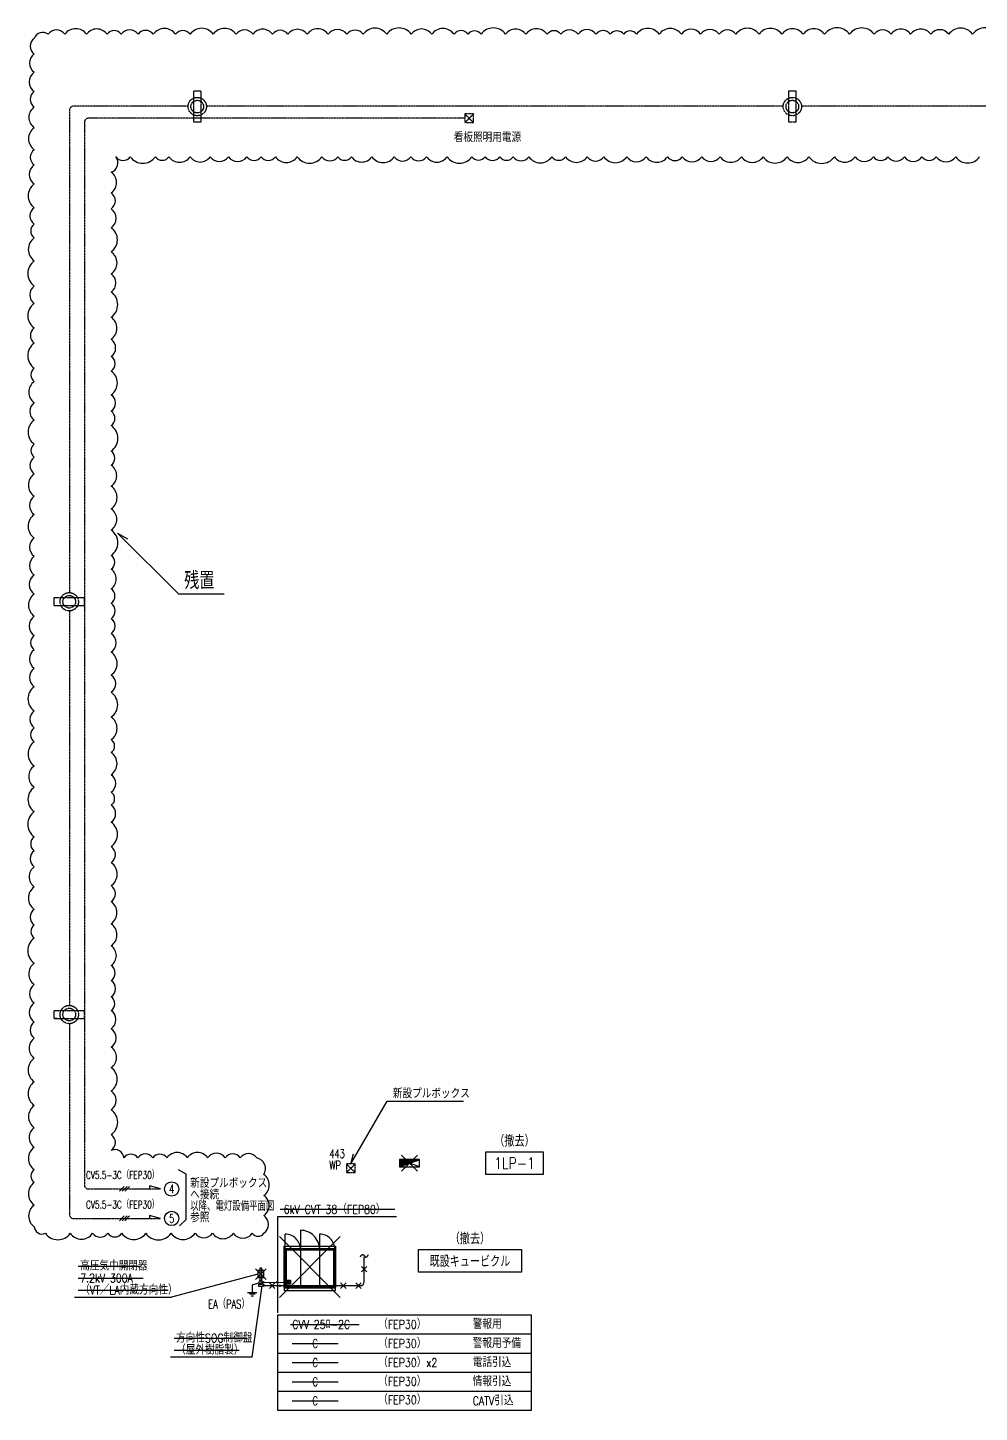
# Model space of a CAD drawing. Header units: millimetres. Extents: x 14514 to 123771, y 2181 to 81590.
# Drawn here: x 14514 to 64328, y 9132 to 81590 of the extents above; entities that cross this region are included whole.
import ezdxf
from ezdxf.enums import TextEntityAlignment as Align

# ---------------------------------------------------------------- set-up
doc = ezdxf.new("R2010")
doc.units = ezdxf.units.MM
doc.header["$LTSCALE"] = 0.2
doc.set_wipeout_variables(frame=1)
doc.linetypes.add('HIDDEN2', pattern=[4.7625, 3.175, -1.5875])
doc.linetypes.add('PHANTOM', pattern=[63.5, 31.75, -6.35, 6.35, -6.35, 6.35, -6.35])
for name, color, linetype in [('1_シンボル', 2, 'Continuous'), ('1_乗数', 3, 'Continuous'), ('1_回路番号', 4, 'Continuous'), ('1_強調文字', 4, 'Continuous'), ('1_撤去', 1, 'Continuous'), ('1_文字', 3, 'Continuous'), ('1_配線_1', 1, 'Continuous'), ('1_配線_5', 1, 'PHANTOM')]:
    doc.layers.add(name, color=color, linetype=linetype)
doc.styles.get("Standard").update_dxf_attribs({"font": 'simplex.shx', "width": 0.8, "bigfont": 'extfont2.shx'})

# ---------------------------------------------------------------- blocks, each defined once
blk = doc.blocks.new('C-ﾌﾟﾙﾎﾞｯｸｽ')
at = {"color": 0, "linetype": 'ByBlock'}
for p, q in [((-150, 150), (150, -150)), ((150, 150), (-150, -150))]:
    blk.add_line(p, q, dxfattribs=at)
blk.add_lwpolyline([(-150, -150), (150, -150), (150, 150), (-150, 150)], close=True, dxfattribs=at)
blk = doc.blocks.new('C-条数3')
at = {"color": 0, "linetype": 'ByBlock'}
for p, q in [((-181, -85), (-11, 85)), ((-85, -85), (85, 85)), ((5, -85), (175, 85))]:
    blk.add_line(p, q, dxfattribs=at)
blk = doc.blocks.new('B-電灯動力盤 A')
at = {"linetype": 'ByBlock'}
h = blk.add_hatch(dxfattribs=at)
h.set_pattern_fill('LINE', color=0, style=0)
h.set_pattern_definition([(0, (-9500, -23375), (0, 3.175), [])])
h.paths.add_polyline_path([(350, 250), (-350, 0), (350, 0)])
at = {"color": 0, "linetype": 'ByBlock', "lineweight": -2}
blk.add_line((-350, 250), (350, 0), dxfattribs=at)
at = {"color": 0, "linetype": 'ByBlock'}
for p, q in [((350, 250), (-350, 0)), ((350, 250), (-350, 250)), ((-350, 250), (-350, 0)), ((-350, 0), (350, 0)), ((350, 0), (350, 250))]:
    blk.add_line(p, q, dxfattribs=at)

msp = doc.modelspace()

# ---------------------------------------------------------------- linework, layer by layer
at = {"layer": '1_シンボル', "linetype": 'HIDDEN2', "lineweight": -3}
for points in [[(23190, 76662), (23590, 76662), (23590, 78262), (23190, 78262)], [(54340, 76662), (54740, 76662), (54740, 78262), (54340, 78262)], [(15890, 51748), (15890, 51348), (17490, 51348), (17490, 51748)], [(15890, 30148), (15890, 29748), (17490, 29748), (17490, 30148)]]:
    msp.add_lwpolyline(points, close=True, dxfattribs=at)
msp.add_lwpolyline([(16040, 29748), (15890, 29748)], dxfattribs=at)
at = {"layer": '1_シンボル', "color": 7, "lineweight": -3}
for points in [[(27990, 17659), (27990, 18459)], [(28790, 18659), (28790, 17659), (28790, 15669)], [(29790, 18459), (29790, 17659), (29790, 15669)], [(27945, 17659), (27945, 17824), (30635, 17824), (30635, 17659)], [(30590, 17609), (27990, 17609)], [(28040, 17659), (28040, 15669)], [(30540, 15669), (30540, 17659)], [(26682, 16026), (26682, 16700), (26757, 16700), (26757, 16026)], [(26720, 16033), (26720, 15844)], [(28065, 16039), (28265, 15839)], [(28265, 16039), (28065, 15839)], [(26028, 15405), (26508, 15405)], [(26418, 15309), (26118, 15309)], [(27945, 15669), (27945, 15504), (30635, 15504), (30635, 15669)], [(27990, 15719), (30590, 15719)], [(26328, 15213), (26208, 15213)]]:
    msp.add_lwpolyline(points, dxfattribs=at)
for points in [[(28790, 17659, 0.414214), (27990, 18459)], [(29790, 17659, 0.414214), (28790, 18659)], [(30590, 17659, 0.414214), (29790, 18459)]]:
    msp.add_lwpolyline(points, format="xyb", dxfattribs=at)
for points in [[(30635, 15669), (30590, 15669), (30590, 15624), (27990, 15624), (27990, 15669), (30590, 15669), (30590, 17659), (27990, 17659), (27990, 15669), (27945, 15669), (27945, 17659), (27990, 17659), (27990, 17704), (30590, 17704), (30590, 17659), (30635, 17659)], [(26682, 16180), (26757, 16180), (26872, 16180), (26872, 16550), (26757, 16550), (26682, 16550), (26567, 16550), (26567, 16180)], [(28065, 16039), (28265, 16039), (28265, 15839), (28065, 15839)], [(26605, 15844), (26835, 15844), (26835, 15709), (26605, 15709)]]:
    msp.add_lwpolyline(points, close=True, dxfattribs=at)
at = {"layer": '1_シンボル', "linetype": 'HIDDEN2', "lineweight": -3}
for centre, radius in [((23390, 77462), 480), ((23390, 77462), 330), ((54540, 77462), 480), ((54540, 77462), 330), ((16690, 51548), 480), ((16690, 51548), 330), ((16690, 29948), 480), ((16690, 29948), 330)]:
    msp.add_circle(centre, radius, dxfattribs=at)
at = {"layer": '1_シンボル', "color": 7, "lineweight": -3}
for centre, radius in [((26720, 15939), 95), ((26849, 15931), 40.7), ((28159, 15940), 40.7), ((26874, 15769), 40.7)]:
    msp.add_circle(centre, radius, dxfattribs=at)
at = {"layer": '1_強調文字'}
msp.add_lwpolyline([(38495, 22769), (41495, 22769), (41495, 21569), (38495, 21569)], close=True, dxfattribs=at)
at = {"layer": '1_撤去'}
for p, q in [((19224, 55141), (22406, 51959)), ((19224, 55141), (19744, 54841)), ((22406, 51959), (24806, 51959)), ((34073, 22594), (34921, 21745)), ((34921, 22594), (34073, 21745)), ((27734, 19761), (33734, 19761)), ((27697, 18324), (30879, 15142)), ((30879, 18324), (27697, 15142)), ((17163, 16786), (20363, 16786)), ((31987, 16475), (32269, 16757)), ((32269, 16475), (31987, 16757)), ((17163, 16156), (20563, 16156)), ((26437, 16082), (27003, 16648)), ((27003, 16082), (26437, 16648)), ((17163, 15526), (21863, 15526)), ((27173, 15618), (27455, 15900)), ((27455, 15618), (27173, 15900)), ((30895, 15618), (31177, 15900)), ((31177, 15618), (30895, 15900)), ((31695, 15618), (31977, 15900)), ((31977, 15618), (31695, 15900)), ((22183, 13016), (25983, 13016)), ((22183, 12386), (25583, 12386))]:
    msp.add_line(p, q, dxfattribs=at)
msp.add_lwpolyline([(65308, 81244, 0.520567), (63977, 81244, 0.520567), (62725, 81244, 0.520567), (61792, 81244, 0.520567), (60734, 81244, 0.520567), (59708, 81244, 0.520567), (58821, 81244, 0.520567), (57535, 81244, 0.520567), (56230, 81244, 0.520567), (55106, 81244, 0.520567), (53986, 81244, 0.520567), (52796, 81244, 0.520567), (51576, 81244, 0.520567), (50704, 81244, 0.520567), (49736, 81244, 0.520567), (48734, 81244, 0.520567), (47568, 81244, 0.520567), (46384, 81244, 0.520567), (45713, 81244, 0.520567), (45005, 81244, 0.520567), (44262, 81244, 0.520567), (43323, 81244, 0.520567), (42426, 81244, 0.520567), (41703, 81244, 0.520567), (40582, 81244, 0.520567), (39531, 81244, 0.520567), (38250, 81244, 0.520567), (37564, 81244, 0.520567), (36831, 81244, 0.520567), (35666, 81244, 0.520567), (34594, 81244, 0.520567), (33309, 81244, 0.520567), (32080, 81244, 0.520567), (31226, 81244, 0.520567), (30245, 81244, 0.520567), (29137, 81244, 0.520567), (28136, 81244, 0.520567), (27330, 81244, 0.520567), (26310, 81244, 0.520567), (25419, 81244, 0.520567), (24228, 81244, 0.520567), (23015, 81244, 0.520567), (22260, 81244, 0.520567), (21083, 81244, 0.520567), (20289, 81244, 0.520567), (19412, 81244, 0.520567), (18670, 81244, 0.520567), (17593, 81244, 0.520567), (16459, 81244, 0.520567), (15581, 81244, 0.520567), (14859, 81032, 0.520567), (14859, 80218, 0.520567), (14859, 79255, 0.520567), (14859, 78248, 0.520567), (14859, 77442, 0.520567), (14859, 76357, 0.520567), (14859, 75207, 0.520567), (14859, 74406, 0.520567), (14859, 73411, 0.520567), (14859, 72171, 0.520567), (14859, 71304, 0.520567), (14859, 70587, 0.520567), (14859, 69389, 0.520567), (14859, 68065, 0.520567), (14859, 67160, 0.520567), (14859, 65875, 0.520567), (14859, 65085, 0.520567), (14859, 63771, 0.520567), (14859, 63073, 0.520567), (14859, 61968, 0.520567), (14859, 61051, 0.520567), (14859, 59800, 0.520567), (14859, 59120, 0.520567), (14859, 58244, 0.520567), (14859, 57068, 0.520567), (14859, 56114, 0.520567), (14859, 54885, 0.520567), (14859, 53929, 0.520567), (14859, 52944, 0.520567), (14859, 51948, 0.520567), (14859, 50797, 0.520567), (14859, 49779, 0.520567), (14859, 49038, 0.520567), (14859, 48066, 0.520567), (14859, 47102, 0.520567), (14859, 45837, 0.520567), (14859, 44955, 0.520567), (14859, 44216, 0.520567), (14859, 42959, 0.520567), (14859, 41844, 0.520567), (14859, 40567, 0.520567), (14859, 39244, 0.520567), (14859, 38521, 0.520567), (14859, 37681, 0.520567), (14859, 36626, 0.520567), (14859, 35453, 0.520567), (14859, 34636, 0.520567), (14859, 33953, 0.520567), (14859, 32629, 0.520567), (14859, 31512, 0.520567), (14859, 30554, 0.520567), (14859, 29555, 0.520567), (14859, 28707, 0.520567), (14859, 27658, 0.520567), (14859, 26427, 0.520567), (14859, 25187, 0.520567), (14859, 24027, 0.520567), (14859, 23002, 0.520567), (14859, 21830, 0.520567), (14859, 21160, 0.520567), (14859, 19975, 0.520567), (14859, 18844, 0.520567), (15446, 18500, 0.520567), (16745, 18500, 0.520567), (17914, 18500, 0.520567), (18709, 18500, 0.520567), (19442, 18500, 0.520567), (20697, 18500, 0.520567), (22023, 18500, 0.520567), (23273, 18500, 0.520567), (24186, 18500, 0.520567), (25277, 18500, 0.520567), (26271, 18500, 0.520567), (26877, 18500, 0.520567), (26877, 19425, 0.520567), (26877, 20478, 0.520567), (26877, 21577, 0.520567), (26502, 22450, 0.520567), (25645, 22450, 0.520567), (24853, 22450, 0.520567), (23933, 22450, 0.520567), (22869, 22450, 0.520567), (21808, 22450, 0.520567), (21062, 22450, 0.520567), (20283, 22450, 0.520567), (19545, 22450, 0.520567), (18887, 22836, 0.520567), (18887, 23664, 0.520567), (18887, 24961, 0.520567), (18887, 25956, 0.520567), (18887, 27170, 0.520567), (18887, 28235, 0.520567), (18887, 29203, 0.520567), (18887, 30159, 0.520567), (18887, 30870, 0.520567), (18887, 31730, 0.520567), (18887, 32516, 0.520567), (18887, 33544, 0.520567), (18887, 34699, 0.520567), (18887, 35858, 0.520567), (18887, 36694, 0.520567), (18887, 37896, 0.520567), (18887, 38737, 0.520567), (18887, 40013, 0.520567), (18887, 40902, 0.520567), (18887, 41589, 0.520567), (18887, 42496, 0.520567), (18887, 43662, 0.520567), (18887, 44334, 0.520567), (18887, 45511, 0.520567), (18887, 46811, 0.520567), (18887, 47715, 0.520567), (18887, 48905, 0.520567), (18887, 49892, 0.520567), (18887, 50664, 0.520567), (18887, 51474, 0.520567), (18887, 52230, 0.520567), (18887, 53252, 0.520567), (18887, 53977, 0.520567), (18887, 55301, 0.520567), (18887, 56416, 0.520567), (18887, 57592, 0.520567), (18887, 58695, 0.520567), (18887, 59438, 0.520567), (18887, 60764, 0.520567), (18887, 61522, 0.520567), (18887, 62377, 0.520567), (18887, 63623, 0.520567), (18887, 64389, 0.520567), (18887, 65282, 0.520567), (18887, 66441, 0.520567), (18887, 67758, 0.520567), (18887, 68706, 0.520567), (18887, 69868, 0.520567), (18887, 71116, 0.520567), (18887, 72113, 0.520567), (18887, 72946, 0.520567), (18887, 74028, 0.520567), (19124, 74836, 0.520567), (19879, 74836, 0.520567), (21199, 74836, 0.520567), (21911, 74836, 0.520567), (23017, 74836, 0.520567), (24073, 74836, 0.520567), (25018, 74836, 0.520567), (25991, 74836, 0.520567), (26733, 74836, 0.520567), (27484, 74836, 0.520567), (28624, 74836, 0.520567), (29916, 74836, 0.520567), (30750, 74836, 0.520567), (31461, 74836, 0.520567), (32532, 74836, 0.520567), (33704, 74836, 0.520567), (34572, 74836, 0.520567), (35392, 74836, 0.520567), (36465, 74836, 0.520567), (37769, 74836, 0.520567), (38463, 74836, 0.520567), (39227, 74836, 0.520567), (39934, 74836, 0.520567), (40741, 74836, 0.520567), (41957, 74836, 0.520567), (42674, 74836, 0.520567), (43801, 74836, 0.520567), (44677, 74836, 0.520567), (45873, 74836, 0.520567), (46889, 74836, 0.520567), (48003, 74836, 0.520567), (48782, 74836, 0.520567), (49797, 74836, 0.520567), (50759, 74836, 0.520567), (51873, 74836, 0.520567), (53009, 74836, 0.520567), (54264, 74836, 0.520567), (55409, 74836, 0.520567), (56740, 74836, 0.520567), (57821, 74836, 0.520567), (58782, 74836, 0.520567), (59545, 74836, 0.520567), (60405, 74836, 0.520567), (61326, 74836, 0.520567), (62077, 74836, 0.520567), (63093, 74836, 0.520567), (64346, 74836, 0.520567)], format="xyb", dxfattribs=at)
at = {"layer": '1_文字'}
for p, q in [((31429, 22131), (33329, 25422)), ((33329, 25422), (37329, 25422)), ((31429, 22131), (31571, 22663)), ((27613, 19376), (33813, 19376)), ((26567, 16365), (22036, 15151))]:
    msp.add_line(p, q, dxfattribs=at)
at = {"layer": '1_文字', "linetype": 'Continuous', "lineweight": -3}
for p, q in [((27613, 14232), (27613, 19376)), ((26263, 12011), (26781, 15755)), ((16963, 15151), (22036, 15151)), ((26263, 12011), (21983, 12011))]:
    msp.add_line(p, q, dxfattribs=at)
at = {"layer": '1_文字', "lineweight": -3}
for p, q in [((27573, 15883), (27573, 16002)), ((27708, 15797), (27708, 15702))]:
    msp.add_line(p, q, dxfattribs=at)
at = {"layer": '1_文字'}
msp.add_lwpolyline([(22396, 21831), (22785, 21606), (22785, 19206), (22467, 18888)], dxfattribs=at)
at = {"layer": '1_配線_1', "color": 7, "lineweight": -3}
for p, q in [((31911, 17264), (31932, 17290)), ((31932, 17290), (31943, 17303)), ((31943, 17303), (31953, 17315)), ((31953, 17315), (31963, 17327)), ((31963, 17327), (31974, 17338)), ((31974, 17338), (31984, 17349)), ((31984, 17349), (31995, 17358)), ((31995, 17358), (32000, 17363)), ((32000, 17363), (32005, 17367)), ((32005, 17367), (32010, 17371)), ((32010, 17371), (32015, 17374)), ((32015, 17374), (32020, 17377)), ((32020, 17377), (32025, 17380)), ((32025, 17380), (32030, 17382)), ((32030, 17382), (32035, 17384)), ((32035, 17384), (32040, 17386)), ((32040, 17386), (32045, 17387)), ((32045, 17387), (32050, 17388)), ((32050, 17388), (32055, 17388)), ((32055, 17388), (32060, 17388)), ((32060, 17388), (32064, 17388)), ((32064, 17388), (32069, 17386)), ((32069, 17386), (32074, 17385)), ((32074, 17385), (32078, 17383)), ((32078, 17383), (32083, 17380)), ((32083, 17380), (32087, 17377)), ((32087, 17377), (32091, 17374)), ((32091, 17374), (32096, 17371)), ((32096, 17371), (32100, 17367)), ((32100, 17367), (32108, 17358)), ((32108, 17358), (32117, 17349)), ((32117, 17349), (32125, 17338)), ((32125, 17338), (32142, 17317)), ((32128, 15961), (32128, 17271)), ((32142, 17317), (32158, 17295)), ((32158, 17295), (32166, 17285)), ((32166, 17285), (32175, 17276)), ((32175, 17276), (32183, 17268)), ((32183, 17268), (32187, 17264)), ((32187, 17264), (32191, 17261)), ((32191, 17261), (32195, 17258)), ((32195, 17258), (32199, 17255)), ((32199, 17255), (32204, 17253)), ((32204, 17253), (32208, 17251)), ((32208, 17251), (32212, 17250)), ((32212, 17250), (32217, 17249)), ((32217, 17249), (32221, 17248)), ((32221, 17248), (32226, 17249)), ((32226, 17249), (32231, 17249)), ((32231, 17249), (32235, 17250)), ((32235, 17250), (32240, 17252)), ((32240, 17252), (32244, 17254)), ((32244, 17254), (32249, 17256)), ((32249, 17256), (32254, 17259)), ((32254, 17259), (32258, 17262)), ((32258, 17262), (32263, 17266)), ((32263, 17266), (32268, 17270)), ((32268, 17270), (32272, 17274)), ((32272, 17274), (32282, 17283)), ((32282, 17283), (32291, 17293)), ((32291, 17293), (32301, 17305)), ((32301, 17305), (32310, 17317)), ((32310, 17317), (32320, 17330)), ((32320, 17330), (32330, 17343)), ((32330, 17343), (32339, 17357)), ((32339, 17357), (32359, 17385)), ((26890, 15931), (28118, 15943)), ((26268, 15759), (26268, 15405)), ((26313, 15817), (26632, 15902)), ((26913, 15761), (31928, 15761))]:
    msp.add_line(p, q, dxfattribs=at)
at = {"layer": '1_配線_1', "color": 7}
for points in [[(21475, 20821), (20895, 20976), (20895, 20821)], [(21475, 19277), (20895, 19433), (20895, 19277)]]:
    msp.add_lwpolyline(points, dxfattribs=at)
at = {"layer": '1_配線_1', "color": 7, "lineweight": -3}
for centre, radius, start, end in [((31928, 15961), 200, 270, 0), ((26328, 15759), 60, 104.85031, 180)]:
    msp.add_arc(centre, radius, start, end, dxfattribs=at)
at = {"layer": '1_配線_5', "color": 7, "lineweight": -3}
for points in [[(16904, 77476, 0.414214), (16704, 77276)], [(17685, 76849, 0.414214), (17485, 76649)], [(17485, 21021, 0.414214), (17685, 20821)]]:
    msp.add_lwpolyline(points, format="xyb", dxfattribs=at)
for points in [[(16704, 77276), (16704, 52028)], [(22927, 77476), (16904, 77476)], [(37396, 76849), (17685, 76849)], [(54076, 77476), (23870, 77476)], [(69061, 77476), (55020, 77476)], [(17485, 76649), (17485, 21021)], [(16704, 51082), (16704, 30409)], [(16704, 29469), (16704, 19477)], [(17685, 20821), (21475, 20821)], [(16904, 19277), (21475, 19277)]]:
    msp.add_lwpolyline(points, dxfattribs=at)
msp.add_arc((16904, 19477), 200, 180, 270, dxfattribs=at)

# ---------------------------------------------------------------- block references
at = {"layer": '1_シンボル', "linetype": 'HIDDEN2', "lineweight": 0, "xscale": 1.5, "yscale": 1.5, "zscale": 1.5}
for p in [(37621, 76849), (31429, 21906)]:
    msp.add_blockref('C-ﾌﾟﾙﾎﾞｯｸｽ', p, dxfattribs=at)
at = {"layer": '1_シンボル', "linetype": 'Continuous', "xscale": 1.5, "yscale": 1.5, "zscale": 1.5, "rotation": 180}
msp.add_blockref('B-電灯動力盤 A', (34495, 22356), dxfattribs=at)
at = {"layer": '1_乗数', "xscale": 1.5, "yscale": 1.5, "zscale": 1.5}
for p in [(19587, 20825), (19587, 19281)]:
    msp.add_blockref('C-条数3', p, dxfattribs=at)

# ---------------------------------------------------------------- texts
at = {"layer": '1_乗数', "linetype": 'Continuous', "lineweight": -3, "width": 0.7}
for p in [(17568, 21224), (17568, 19680)]:
    msp.add_text('CV5.5-3C（FEP30）', height=400, rotation=359.99953, dxfattribs=at).set_placement(p, align=Align.BOTTOM_LEFT)
at = {"layer": '1_強調文字', "width": 0.8}
for s, p in [('（撤去）', (39995, 23369)), ('1LP-1', (39995, 22169))]:
    msp.add_text(s, height=600, dxfattribs=at).set_placement(p, align=Align.MIDDLE)
at = {"layer": '1_撤去', "width": 0.8}
msp.add_text('残置', height=900, dxfattribs=at).set_placement((22706, 52209))
at = {"layer": '1_文字', "lineweight": -3, "width": 0.8}
msp.add_text('看板照明用電源', height=525, dxfattribs=at).set_placement((36814, 75603))
at = {"layer": '1_文字', "linetype": 'Continuous', "lineweight": -3}
for s, width, p in [('新設プルボックス', 0.8, (33629, 25572)), ('443', 0.7, (30305, 22439)), ('WP', 0.7, (30305, 21839)), ('新設プルボックス', 0.8, (23020, 20882)), ('へ接続', 0.8, (23020, 20282)), ('参照', 0.8, (23020, 19082)), ('以降、電灯設備平面図', 0.7, (23020, 19682)), ('6kV CVT 38（FEP80）', 0.8, (27913, 19526)), ('高圧気中開閉器', 0.8, (17263, 16561)), ('7.2kV 300A ', 0.8, (17263, 15931)), ('（VT／LA内蔵方向性）', 0.8, (17263, 15301)), ('EA（PAS）', 0.7, (23963, 14569)), ('方向性SOG制御盤', 0.8, (22283, 12791)), ('（屋外樹脂製）', 0.8, (22283, 12161))]:
    msp.add_text(s, height=450, dxfattribs=dict(at, width=width)).set_placement(p)

# ---------------------------------------------------------------- next in the draw order: wipeouts: each hides what was drawn before it
for points in [[(22048, 21259), (22045, 21259), (22043, 21259), (22040, 21258), (22037, 21258), (22034, 21258), (22032, 21258), (22029, 21258), (22026, 21258), (22023, 21258), (22021, 21258), (22018, 21257), (22015, 21257), (22012, 21257), (22010, 21257), (22007, 21257), (22004, 21256), (22002, 21256), (21999, 21256), (21996, 21255), (21993, 21255), (21991, 21255), (21988, 21254), (21985, 21254), (21982, 21253), (21980, 21253), (21977, 21253), (21974, 21252), (21972, 21252), (21969, 21251), (21966, 21251), (21964, 21250), (21961, 21249), (21958, 21249), (21955, 21248), (21953, 21248), (21950, 21247), (21947, 21246), (21945, 21246), (21942, 21245), (21939, 21244), (21937, 21244), (21934, 21243), (21931, 21242), (21929, 21242), (21926, 21241), (21924, 21240), (21921, 21239), (21918, 21238), (21916, 21238), (21913, 21237), (21910, 21236), (21908, 21235), (21905, 21234), (21903, 21233), (21900, 21232), (21897, 21231), (21895, 21230), (21892, 21229), (21890, 21228), (21887, 21227), (21885, 21226), (21882, 21225), (21880, 21224), (21877, 21223), (21875, 21222), (21872, 21221), (21870, 21220), (21867, 21219), (21865, 21218), (21862, 21216), (21860, 21215), (21857, 21214), (21855, 21213), (21852, 21212), (21850, 21210), (21847, 21209), (21845, 21208), (21842, 21206), (21840, 21205), (21838, 21204), (21835, 21202), (21833, 21201), (21830, 21200), (21828, 21198), (21826, 21197), (21823, 21196), (21821, 21194), (21819, 21193), (21816, 21191), (21814, 21190), (21812, 21188), (21809, 21187), (21807, 21185), (21805, 21184), (21803, 21182), (21800, 21181), (21798, 21179), (21796, 21177), (21794, 21176), (21791, 21174), (21789, 21173), (21787, 21171), (21785, 21169), (21782, 21168), (21780, 21166), (21778, 21164), (21776, 21163), (21774, 21161), (21772, 21159), (21770, 21157), (21768, 21156), (21765, 21154), (21763, 21152), (21761, 21150), (21759, 21148), (21757, 21147), (21755, 21145), (21753, 21143), (21751, 21141), (21749, 21139), (21747, 21137), (21745, 21135), (21743, 21133), (21741, 21131), (21739, 21129), (21737, 21128), (21735, 21126), (21733, 21124), (21732, 21122), (21730, 21120), (21728, 21118), (21726, 21116), (21724, 21113), (21722, 21111), (21720, 21109), (21719, 21107), (21717, 21105), (21715, 21103), (21713, 21101), (21712, 21099), (21710, 21097), (21708, 21095), (21706, 21092), (21705, 21090), (21703, 21088), (21701, 21086), (21700, 21084), (21698, 21082), (21696, 21079), (21695, 21077), (21693, 21075), (21692, 21073), (21690, 21070), (21688, 21068), (21687, 21066), (21685, 21064), (21684, 21061), (21682, 21059), (21681, 21057), (21679, 21054), (21678, 21052), (21677, 21050), (21675, 21047), (21674, 21045), (21672, 21043), (21671, 21040), (21670, 21038), (21668, 21035), (21667, 21033), (21666, 21031), (21664, 21028), (21663, 21026), (21662, 21023), (21660, 21021), (21659, 21018), (21658, 21016), (21657, 21014), (21655, 21011), (21654, 21009), (21653, 21006), (21652, 21004), (21651, 21001), (21650, 20999), (21649, 20996), (21647, 20994), (21646, 20991), (21645, 20989), (21644, 20986), (21643, 20983), (21642, 20981), (21641, 20978), (21640, 20976), (21639, 20973), (21638, 20971), (21637, 20968), (21637, 20965), (21636, 20963), (21635, 20960), (21634, 20958), (21633, 20955), (21632, 20952), (21631, 20950), (21631, 20947), (21630, 20944), (21629, 20942), (21628, 20939), (21628, 20937), (21627, 20934), (21626, 20931), (21625, 20929), (21625, 20926), (21624, 20923), (21624, 20921), (21623, 20918), (21622, 20915), (21622, 20912), (21621, 20910), (21621, 20907), (21620, 20904), (21620, 20902), (21619, 20899), (21619, 20896), (21618, 20894), (21618, 20891), (21617, 20888), (21617, 20885), (21616, 20883), (21616, 20880), (21616, 20877), (21615, 20875), (21615, 20872), (21615, 20869), (21614, 20866), (21614, 20864), (21614, 20861), (21614, 20858), (21613, 20855), (21613, 20853), (21613, 20850), (21613, 20847), (21613, 20844), (21613, 20842), (21612, 20839), (21612, 20836), (21612, 20833), (21612, 20831), (21612, 20828), (21612, 20825), (21612, 20822), (21612, 20820), (21612, 20817), (21612, 20814), (21612, 20811), (21612, 20809), (21612, 20806), (21612, 20803), (21613, 20800), (21613, 20798), (21613, 20795), (21613, 20792), (21613, 20789), (21613, 20787), (21614, 20784), (21614, 20781), (21614, 20779), (21614, 20776), (21615, 20773), (21615, 20770), (21615, 20768), (21616, 20765), (21616, 20762), (21616, 20759), (21617, 20757), (21617, 20754), (21618, 20751), (21618, 20749), (21619, 20746), (21619, 20743), (21620, 20740), (21620, 20738), (21621, 20735), (21621, 20732), (21622, 20730), (21622, 20727), (21623, 20724), (21624, 20722), (21624, 20719), (21625, 20716), (21625, 20714), (21626, 20711), (21627, 20708), (21628, 20706), (21628, 20703), (21629, 20700), (21630, 20698), (21631, 20695), (21631, 20692), (21632, 20690), (21633, 20687), (21634, 20685), (21635, 20682), (21636, 20679), (21637, 20677), (21637, 20674), (21638, 20672), (21639, 20669), (21640, 20666), (21641, 20664), (21642, 20661), (21643, 20659), (21644, 20656), (21645, 20654), (21646, 20651), (21647, 20649), (21649, 20646), (21650, 20644), (21651, 20641), (21652, 20639), (21653, 20636), (21654, 20634), (21655, 20631), (21657, 20629), (21658, 20626), (21659, 20624), (21660, 20621), (21662, 20619), (21663, 20616), (21664, 20614), (21666, 20612), (21667, 20609), (21668, 20607), (21670, 20604), (21671, 20602), (21672, 20600), (21674, 20597), (21675, 20595), (21677, 20592), (21678, 20590), (21679, 20588), (21681, 20585), (21682, 20583), (21684, 20581), (21685, 20579), (21687, 20576), (21688, 20574), (21690, 20572), (21692, 20570), (21693, 20567), (21695, 20565), (21696, 20563), (21698, 20561), (21700, 20558), (21701, 20556), (21703, 20554), (21705, 20552), (21706, 20550), (21708, 20548), (21710, 20545), (21712, 20543), (21713, 20541), (21715, 20539), (21717, 20537), (21719, 20535), (21720, 20533), (21722, 20531), (21724, 20529), (21726, 20527), (21728, 20525), (21730, 20523), (21732, 20521), (21733, 20519), (21735, 20517), (21737, 20515), (21739, 20513), (21741, 20511), (21743, 20509), (21745, 20507), (21747, 20505), (21749, 20503), (21751, 20501), (21753, 20499), (21755, 20497), (21757, 20496), (21759, 20494), (21761, 20492), (21763, 20490), (21765, 20488), (21768, 20487), (21770, 20485), (21772, 20483), (21774, 20481), (21776, 20480), (21778, 20478), (21780, 20476), (21782, 20475), (21785, 20473), (21787, 20471), (21789, 20470), (21791, 20468), (21794, 20466), (21796, 20465), (21798, 20463), (21800, 20462), (21803, 20460), (21805, 20458), (21807, 20457), (21809, 20455), (21812, 20454), (21814, 20452), (21816, 20451), (21819, 20449), (21821, 20448), (21823, 20447), (21826, 20445), (21828, 20444), (21830, 20442), (21833, 20441), (21835, 20440), (21838, 20438), (21840, 20437), (21842, 20436), (21845, 20434), (21847, 20433), (21850, 20432), (21852, 20431), (21855, 20429), (21857, 20428), (21860, 20427), (21862, 20426), (21865, 20425), (21867, 20423), (21870, 20422), (21872, 20421), (21875, 20420), (21877, 20419), (21880, 20418), (21882, 20417), (21885, 20416), (21887, 20415), (21890, 20414), (21892, 20413), (21895, 20412), (21897, 20411), (21900, 20410), (21903, 20409), (21905, 20408), (21908, 20407), (21910, 20406), (21913, 20405), (21916, 20405), (21918, 20404), (21921, 20403), (21924, 20402), (21926, 20401), (21929, 20401), (21931, 20400), (21934, 20399), (21937, 20398), (21939, 20398), (21942, 20397), (21945, 20396), (21947, 20396), (21950, 20395), (21953, 20394), (21955, 20394), (21958, 20393), (21961, 20393), (21964, 20392), (21966, 20392), (21969, 20391), (21972, 20391), (21974, 20390), (21977, 20390), (21980, 20389), (21982, 20389), (21985, 20388), (21988, 20388), (21991, 20388), (21993, 20387), (21996, 20387), (21999, 20387), (22002, 20386), (22004, 20386), (22007, 20386), (22010, 20385), (22012, 20385), (22015, 20385), (22018, 20385), (22021, 20385), (22023, 20384), (22026, 20384), (22029, 20384), (22032, 20384), (22034, 20384), (22037, 20384), (22040, 20384), (22043, 20384), (22045, 20384), (22048, 20384), (22051, 20384), (22054, 20384), (22056, 20384), (22059, 20384), (22062, 20384), (22065, 20384), (22067, 20384), (22070, 20384), (22073, 20384), (22076, 20384), (22078, 20385), (22081, 20385), (22084, 20385), (22087, 20385), (22089, 20385), (22092, 20386), (22095, 20386), (22098, 20386), (22100, 20387), (22103, 20387), (22106, 20387), (22108, 20388), (22111, 20388), (22114, 20388), (22117, 20389), (22119, 20389), (22122, 20390), (22125, 20390), (22127, 20391), (22130, 20391), (22133, 20392), (22136, 20392), (22138, 20393), (22141, 20393), (22144, 20394), (22146, 20394), (22149, 20395), (22152, 20396), (22154, 20396), (22157, 20397), (22160, 20398), (22162, 20398), (22165, 20399), (22168, 20400), (22170, 20401), (22173, 20401), (22176, 20402), (22178, 20403), (22181, 20404), (22183, 20405), (22186, 20405), (22189, 20406), (22191, 20407), (22194, 20408), (22196, 20409), (22199, 20410), (22202, 20411), (22204, 20412), (22207, 20413), (22209, 20414), (22212, 20415), (22214, 20416), (22217, 20417), (22220, 20418), (22222, 20419), (22225, 20420), (22227, 20421), (22230, 20422), (22232, 20423), (22235, 20425), (22237, 20426), (22240, 20427), (22242, 20428), (22244, 20429), (22247, 20431), (22249, 20432), (22252, 20433), (22254, 20434), (22257, 20436), (22259, 20437), (22262, 20438), (22264, 20440), (22266, 20441), (22269, 20442), (22271, 20444), (22273, 20445), (22276, 20447), (22278, 20448), (22280, 20449), (22283, 20451), (22285, 20452), (22287, 20454), (22290, 20455), (22292, 20457), (22294, 20458), (22297, 20460), (22299, 20462), (22301, 20463), (22303, 20465), (22306, 20466), (22308, 20468), (22310, 20470), (22312, 20471), (22314, 20473), (22317, 20475), (22319, 20476), (22321, 20478), (22323, 20480), (22325, 20481), (22327, 20483), (22329, 20485), (22332, 20487), (22334, 20488), (22336, 20490), (22338, 20492), (22340, 20494), (22342, 20496), (22344, 20497), (22346, 20499), (22348, 20501), (22350, 20503), (22352, 20505), (22354, 20507), (22356, 20509), (22358, 20511), (22360, 20513), (22362, 20515), (22364, 20517), (22366, 20519), (22368, 20521), (22369, 20523), (22371, 20525), (22373, 20527), (22375, 20529), (22377, 20531), (22379, 20533), (22380, 20535), (22382, 20537), (22384, 20539), (22386, 20541), (22388, 20543), (22389, 20545), (22391, 20548), (22393, 20550), (22394, 20552), (22396, 20554), (22398, 20556), (22399, 20558), (22401, 20561), (22403, 20563), (22404, 20565), (22406, 20567), (22408, 20570), (22409, 20572), (22411, 20574), (22412, 20576), (22414, 20579), (22415, 20581), (22417, 20583), (22418, 20585), (22420, 20588), (22421, 20590), (22423, 20592), (22424, 20595), (22425, 20597), (22427, 20600), (22428, 20602), (22430, 20604), (22431, 20607), (22432, 20609), (22434, 20612), (22435, 20614), (22436, 20616), (22437, 20619), (22439, 20621), (22440, 20624), (22441, 20626), (22442, 20629), (22444, 20631), (22445, 20634), (22446, 20636), (22447, 20639), (22448, 20641), (22449, 20644), (22451, 20646), (22452, 20649), (22453, 20651), (22454, 20654), (22455, 20656), (22456, 20659), (22457, 20661), (22458, 20664), (22459, 20666), (22460, 20669), (22461, 20672), (22462, 20674), (22463, 20677), (22463, 20679), (22464, 20682), (22465, 20685), (22466, 20687), (22467, 20690), (22468, 20692), (22469, 20695), (22469, 20698), (22470, 20700), (22471, 20703), (22472, 20706), (22472, 20708), (22473, 20711), (22474, 20714), (22474, 20716), (22475, 20719), (22476, 20722), (22476, 20724), (22477, 20727), (22477, 20730), (22478, 20732), (22479, 20735), (22479, 20738), (22480, 20740), (22480, 20743), (22481, 20746), (22481, 20749), (22481, 20751), (22482, 20754), (22482, 20757), (22483, 20759), (22483, 20762), (22483, 20765), (22484, 20768), (22484, 20770), (22484, 20773), (22485, 20776), (22485, 20779), (22485, 20781), (22485, 20784), (22486, 20787), (22486, 20789), (22486, 20792), (22486, 20795), (22486, 20798), (22487, 20800), (22487, 20803), (22487, 20806), (22487, 20809), (22487, 20811), (22487, 20814), (22487, 20817), (22487, 20820), (22487, 20822), (22487, 20825), (22487, 20828), (22487, 20831), (22487, 20833), (22487, 20836), (22487, 20839), (22487, 20842), (22486, 20844), (22486, 20847), (22486, 20850), (22486, 20853), (22486, 20855), (22485, 20858), (22485, 20861), (22485, 20864), (22485, 20866), (22484, 20869), (22484, 20872), (22484, 20875), (22483, 20877), (22483, 20880), (22483, 20883), (22482, 20885), (22482, 20888), (22481, 20891), (22481, 20894), (22481, 20896), (22480, 20899), (22480, 20902), (22479, 20904), (22479, 20907), (22478, 20910), (22477, 20912), (22477, 20915), (22476, 20918), (22476, 20921), (22475, 20923), (22474, 20926), (22474, 20929), (22473, 20931), (22472, 20934), (22472, 20937), (22471, 20939), (22470, 20942), (22469, 20944), (22469, 20947), (22468, 20950), (22467, 20952), (22466, 20955), (22465, 20958), (22464, 20960), (22463, 20963), (22463, 20965), (22462, 20968), (22461, 20971), (22460, 20973), (22459, 20976), (22458, 20978), (22457, 20981), (22456, 20983), (22455, 20986), (22454, 20989), (22453, 20991), (22452, 20994), (22451, 20996), (22449, 20999), (22448, 21001), (22447, 21004), (22446, 21006), (22445, 21009), (22444, 21011), (22442, 21014), (22441, 21016), (22440, 21018), (22439, 21021), (22437, 21023), (22436, 21026), (22435, 21028), (22434, 21031), (22432, 21033), (22431, 21035), (22430, 21038), (22428, 21040), (22427, 21043), (22425, 21045), (22424, 21047), (22423, 21050), (22421, 21052), (22420, 21054), (22418, 21057), (22417, 21059), (22415, 21061), (22414, 21064), (22412, 21066), (22411, 21068), (22409, 21070), (22408, 21073), (22406, 21075), (22404, 21077), (22403, 21079), (22401, 21082), (22399, 21084), (22398, 21086), (22396, 21088), (22394, 21090), (22393, 21092), (22391, 21095), (22389, 21097), (22388, 21099), (22386, 21101), (22384, 21103), (22382, 21105), (22380, 21107), (22379, 21109), (22377, 21111), (22375, 21113), (22373, 21116), (22371, 21118), (22369, 21120), (22368, 21122), (22366, 21124), (22364, 21126), (22362, 21128), (22360, 21129), (22358, 21131), (22356, 21133), (22354, 21135), (22352, 21137), (22350, 21139), (22348, 21141), (22346, 21143), (22344, 21145), (22342, 21147), (22340, 21148), (22338, 21150), (22336, 21152), (22334, 21154), (22332, 21156), (22329, 21157), (22327, 21159), (22325, 21161), (22323, 21163), (22321, 21164), (22319, 21166), (22317, 21168), (22314, 21169), (22312, 21171), (22310, 21173), (22308, 21174), (22306, 21176), (22303, 21177), (22301, 21179), (22299, 21181), (22297, 21182), (22294, 21184), (22292, 21185), (22290, 21187), (22287, 21188), (22285, 21190), (22283, 21191), (22280, 21193), (22278, 21194), (22276, 21196), (22273, 21197), (22271, 21198), (22269, 21200), (22266, 21201), (22264, 21202), (22262, 21204), (22259, 21205), (22257, 21206), (22254, 21208), (22252, 21209), (22249, 21210), (22247, 21212), (22244, 21213), (22242, 21214), (22240, 21215), (22237, 21216), (22235, 21218), (22232, 21219), (22230, 21220), (22227, 21221), (22225, 21222), (22222, 21223), (22220, 21224), (22217, 21225), (22214, 21226), (22212, 21227), (22209, 21228), (22207, 21229), (22204, 21230), (22202, 21231), (22199, 21232), (22196, 21233), (22194, 21234), (22191, 21235), (22189, 21236), (22186, 21237), (22183, 21238), (22181, 21238), (22178, 21239), (22176, 21240), (22173, 21241), (22170, 21242), (22168, 21242), (22165, 21243), (22162, 21244), (22160, 21244), (22157, 21245), (22154, 21246), (22152, 21246), (22149, 21247), (22146, 21248), (22144, 21248), (22141, 21249), (22138, 21249), (22136, 21250), (22133, 21251), (22130, 21251), (22127, 21252), (22125, 21252), (22122, 21253), (22119, 21253), (22117, 21253), (22114, 21254), (22111, 21254), (22108, 21255), (22106, 21255), (22103, 21255), (22100, 21256), (22098, 21256), (22095, 21256), (22092, 21257), (22089, 21257), (22087, 21257), (22084, 21257), (22081, 21257), (22078, 21258), (22076, 21258), (22073, 21258), (22070, 21258), (22067, 21258), (22065, 21258), (22062, 21258), (22059, 21258), (22056, 21259), (22054, 21259), (22051, 21259)], [(22048, 19715), (22045, 19715), (22043, 19715), (22040, 19715), (22037, 19715), (22034, 19715), (22032, 19714), (22029, 19714), (22026, 19714), (22023, 19714), (22021, 19714), (22018, 19714), (22015, 19713), (22012, 19713), (22010, 19713), (22007, 19713), (22004, 19712), (22002, 19712), (21999, 19712), (21996, 19712), (21993, 19711), (21991, 19711), (21988, 19710), (21985, 19710), (21982, 19710), (21980, 19709), (21977, 19709), (21974, 19708), (21972, 19708), (21969, 19707), (21966, 19707), (21964, 19706), (21961, 19706), (21958, 19705), (21955, 19705), (21953, 19704), (21950, 19703), (21947, 19703), (21945, 19702), (21942, 19701), (21939, 19701), (21937, 19700), (21934, 19699), (21931, 19699), (21929, 19698), (21926, 19697), (21924, 19696), (21921, 19695), (21918, 19695), (21916, 19694), (21913, 19693), (21910, 19692), (21908, 19691), (21905, 19690), (21903, 19689), (21900, 19688), (21897, 19688), (21895, 19687), (21892, 19686), (21890, 19685), (21887, 19684), (21885, 19683), (21882, 19681), (21880, 19680), (21877, 19679), (21875, 19678), (21872, 19677), (21870, 19676), (21867, 19675), (21865, 19674), (21862, 19673), (21860, 19671), (21857, 19670), (21855, 19669), (21852, 19668), (21850, 19666), (21847, 19665), (21845, 19664), (21842, 19663), (21840, 19661), (21838, 19660), (21835, 19659), (21833, 19657), (21830, 19656), (21828, 19655), (21826, 19653), (21823, 19652), (21821, 19650), (21819, 19649), (21816, 19647), (21814, 19646), (21812, 19644), (21809, 19643), (21807, 19641), (21805, 19640), (21803, 19638), (21800, 19637), (21798, 19635), (21796, 19634), (21794, 19632), (21791, 19630), (21789, 19629), (21787, 19627), (21785, 19625), (21782, 19624), (21780, 19622), (21778, 19620), (21776, 19619), (21774, 19617), (21772, 19615), (21770, 19614), (21768, 19612), (21765, 19610), (21763, 19608), (21761, 19606), (21759, 19605), (21757, 19603), (21755, 19601), (21753, 19599), (21751, 19597), (21749, 19595), (21747, 19593), (21745, 19591), (21743, 19590), (21741, 19588), (21739, 19586), (21737, 19584), (21735, 19582), (21733, 19580), (21732, 19578), (21730, 19576), (21728, 19574), (21726, 19572), (21724, 19570), (21722, 19568), (21720, 19566), (21719, 19564), (21717, 19561), (21715, 19559), (21713, 19557), (21712, 19555), (21710, 19553), (21708, 19551), (21706, 19549), (21705, 19547), (21703, 19544), (21701, 19542), (21700, 19540), (21698, 19538), (21696, 19536), (21695, 19533), (21693, 19531), (21692, 19529), (21690, 19527), (21688, 19524), (21687, 19522), (21685, 19520), (21684, 19517), (21682, 19515), (21681, 19513), (21679, 19511), (21678, 19508), (21677, 19506), (21675, 19504), (21674, 19501), (21672, 19499), (21671, 19496), (21670, 19494), (21668, 19492), (21667, 19489), (21666, 19487), (21664, 19484), (21663, 19482), (21662, 19480), (21660, 19477), (21659, 19475), (21658, 19472), (21657, 19470), (21655, 19467), (21654, 19465), (21653, 19462), (21652, 19460), (21651, 19457), (21650, 19455), (21649, 19452), (21647, 19450), (21646, 19447), (21645, 19445), (21644, 19442), (21643, 19440), (21642, 19437), (21641, 19435), (21640, 19432), (21639, 19429), (21638, 19427), (21637, 19424), (21637, 19422), (21636, 19419), (21635, 19416), (21634, 19414), (21633, 19411), (21632, 19409), (21631, 19406), (21631, 19403), (21630, 19401), (21629, 19398), (21628, 19395), (21628, 19393), (21627, 19390), (21626, 19387), (21625, 19385), (21625, 19382), (21624, 19379), (21624, 19377), (21623, 19374), (21622, 19371), (21622, 19369), (21621, 19366), (21621, 19363), (21620, 19361), (21620, 19358), (21619, 19355), (21619, 19353), (21618, 19350), (21618, 19347), (21617, 19344), (21617, 19342), (21616, 19339), (21616, 19336), (21616, 19333), (21615, 19331), (21615, 19328), (21615, 19325), (21614, 19323), (21614, 19320), (21614, 19317), (21614, 19314), (21613, 19312), (21613, 19309), (21613, 19306), (21613, 19303), (21613, 19301), (21613, 19298), (21612, 19295), (21612, 19292), (21612, 19290), (21612, 19287), (21612, 19284), (21612, 19281), (21612, 19279), (21612, 19276), (21612, 19273), (21612, 19270), (21612, 19268), (21612, 19265), (21612, 19262), (21612, 19259), (21613, 19257), (21613, 19254), (21613, 19251), (21613, 19248), (21613, 19246), (21613, 19243), (21614, 19240), (21614, 19237), (21614, 19235), (21614, 19232), (21615, 19229), (21615, 19227), (21615, 19224), (21616, 19221), (21616, 19218), (21616, 19216), (21617, 19213), (21617, 19210), (21618, 19207), (21618, 19205), (21619, 19202), (21619, 19199), (21620, 19197), (21620, 19194), (21621, 19191), (21621, 19189), (21622, 19186), (21622, 19183), (21623, 19181), (21624, 19178), (21624, 19175), (21625, 19172), (21625, 19170), (21626, 19167), (21627, 19164), (21628, 19162), (21628, 19159), (21629, 19157), (21630, 19154), (21631, 19151), (21631, 19149), (21632, 19146), (21633, 19143), (21634, 19141), (21635, 19138), (21636, 19136), (21637, 19133), (21637, 19130), (21638, 19128), (21639, 19125), (21640, 19123), (21641, 19120), (21642, 19118), (21643, 19115), (21644, 19112), (21645, 19110), (21646, 19107), (21647, 19105), (21649, 19102), (21650, 19100), (21651, 19097), (21652, 19095), (21653, 19092), (21654, 19090), (21655, 19087), (21657, 19085), (21658, 19082), (21659, 19080), (21660, 19077), (21662, 19075), (21663, 19073), (21664, 19070), (21666, 19068), (21667, 19065), (21668, 19063), (21670, 19061), (21671, 19058), (21672, 19056), (21674, 19053), (21675, 19051), (21677, 19049), (21678, 19046), (21679, 19044), (21681, 19042), (21682, 19039), (21684, 19037), (21685, 19035), (21687, 19033), (21688, 19030), (21690, 19028), (21692, 19026), (21693, 19023), (21695, 19021), (21696, 19019), (21698, 19017), (21700, 19015), (21701, 19012), (21703, 19010), (21705, 19008), (21706, 19006), (21708, 19004), (21710, 19002), (21712, 18999), (21713, 18997), (21715, 18995), (21717, 18993), (21719, 18991), (21720, 18989), (21722, 18987), (21724, 18985), (21726, 18983), (21728, 18981), (21730, 18979), (21732, 18977), (21733, 18975), (21735, 18973), (21737, 18971), (21739, 18969), (21741, 18967), (21743, 18965), (21745, 18963), (21747, 18961), (21749, 18959), (21751, 18957), (21753, 18956), (21755, 18954), (21757, 18952), (21759, 18950), (21761, 18948), (21763, 18946), (21765, 18945), (21768, 18943), (21770, 18941), (21772, 18939), (21774, 18938), (21776, 18936), (21778, 18934), (21780, 18932), (21782, 18931), (21785, 18929), (21787, 18927), (21789, 18926), (21791, 18924), (21794, 18923), (21796, 18921), (21798, 18919), (21800, 18918), (21803, 18916), (21805, 18915), (21807, 18913), (21809, 18912), (21812, 18910), (21814, 18909), (21816, 18907), (21819, 18906), (21821, 18904), (21823, 18903), (21826, 18901), (21828, 18900), (21830, 18899), (21833, 18897), (21835, 18896), (21838, 18895), (21840, 18893), (21842, 18892), (21845, 18891), (21847, 18889), (21850, 18888), (21852, 18887), (21855, 18886), (21857, 18884), (21860, 18883), (21862, 18882), (21865, 18881), (21867, 18880), (21870, 18879), (21872, 18877), (21875, 18876), (21877, 18875), (21880, 18874), (21882, 18873), (21885, 18872), (21887, 18871), (21890, 18870), (21892, 18869), (21895, 18868), (21897, 18867), (21900, 18866), (21903, 18865), (21905, 18864), (21908, 18863), (21910, 18862), (21913, 18862), (21916, 18861), (21918, 18860), (21921, 18859), (21924, 18858), (21926, 18858), (21929, 18857), (21931, 18856), (21934, 18855), (21937, 18855), (21939, 18854), (21942, 18853), (21945, 18853), (21947, 18852), (21950, 18851), (21953, 18851), (21955, 18850), (21958, 18849), (21961, 18849), (21964, 18848), (21966, 18848), (21969, 18847), (21972, 18847), (21974, 18846), (21977, 18846), (21980, 18845), (21982, 18845), (21985, 18845), (21988, 18844), (21991, 18844), (21993, 18843), (21996, 18843), (21999, 18843), (22002, 18842), (22004, 18842), (22007, 18842), (22010, 18842), (22012, 18841), (22015, 18841), (22018, 18841), (22021, 18841), (22023, 18841), (22026, 18840), (22029, 18840), (22032, 18840), (22034, 18840), (22037, 18840), (22040, 18840), (22043, 18840), (22045, 18840), (22048, 18840), (22051, 18840), (22054, 18840), (22056, 18840), (22059, 18840), (22062, 18840), (22065, 18840), (22067, 18840), (22070, 18840), (22073, 18840), (22076, 18841), (22078, 18841), (22081, 18841), (22084, 18841), (22087, 18841), (22089, 18842), (22092, 18842), (22095, 18842), (22098, 18842), (22100, 18843), (22103, 18843), (22106, 18843), (22108, 18844), (22111, 18844), (22114, 18845), (22117, 18845), (22119, 18845), (22122, 18846), (22125, 18846), (22127, 18847), (22130, 18847), (22133, 18848), (22136, 18848), (22138, 18849), (22141, 18849), (22144, 18850), (22146, 18851), (22149, 18851), (22152, 18852), (22154, 18853), (22157, 18853), (22160, 18854), (22162, 18855), (22165, 18855), (22168, 18856), (22170, 18857), (22173, 18858), (22176, 18858), (22178, 18859), (22181, 18860), (22183, 18861), (22186, 18862), (22189, 18862), (22191, 18863), (22194, 18864), (22196, 18865), (22199, 18866), (22202, 18867), (22204, 18868), (22207, 18869), (22209, 18870), (22212, 18871), (22214, 18872), (22217, 18873), (22220, 18874), (22222, 18875), (22225, 18876), (22227, 18877), (22230, 18879), (22232, 18880), (22235, 18881), (22237, 18882), (22240, 18883), (22242, 18884), (22244, 18886), (22247, 18887), (22249, 18888), (22252, 18889), (22254, 18891), (22257, 18892), (22259, 18893), (22262, 18895), (22264, 18896), (22266, 18897), (22269, 18899), (22271, 18900), (22273, 18901), (22276, 18903), (22278, 18904), (22280, 18906), (22283, 18907), (22285, 18909), (22287, 18910), (22290, 18912), (22292, 18913), (22294, 18915), (22297, 18916), (22299, 18918), (22301, 18919), (22303, 18921), (22306, 18923), (22308, 18924), (22310, 18926), (22312, 18927), (22314, 18929), (22317, 18931), (22319, 18932), (22321, 18934), (22323, 18936), (22325, 18938), (22327, 18939), (22329, 18941), (22332, 18943), (22334, 18945), (22336, 18946), (22338, 18948), (22340, 18950), (22342, 18952), (22344, 18954), (22346, 18956), (22348, 18957), (22350, 18959), (22352, 18961), (22354, 18963), (22356, 18965), (22358, 18967), (22360, 18969), (22362, 18971), (22364, 18973), (22366, 18975), (22368, 18977), (22369, 18979), (22371, 18981), (22373, 18983), (22375, 18985), (22377, 18987), (22379, 18989), (22380, 18991), (22382, 18993), (22384, 18995), (22386, 18997), (22388, 18999), (22389, 19002), (22391, 19004), (22393, 19006), (22394, 19008), (22396, 19010), (22398, 19012), (22399, 19015), (22401, 19017), (22403, 19019), (22404, 19021), (22406, 19023), (22408, 19026), (22409, 19028), (22411, 19030), (22412, 19033), (22414, 19035), (22415, 19037), (22417, 19039), (22418, 19042), (22420, 19044), (22421, 19046), (22423, 19049), (22424, 19051), (22425, 19053), (22427, 19056), (22428, 19058), (22430, 19061), (22431, 19063), (22432, 19065), (22434, 19068), (22435, 19070), (22436, 19073), (22437, 19075), (22439, 19077), (22440, 19080), (22441, 19082), (22442, 19085), (22444, 19087), (22445, 19090), (22446, 19092), (22447, 19095), (22448, 19097), (22449, 19100), (22451, 19102), (22452, 19105), (22453, 19107), (22454, 19110), (22455, 19112), (22456, 19115), (22457, 19118), (22458, 19120), (22459, 19123), (22460, 19125), (22461, 19128), (22462, 19130), (22463, 19133), (22463, 19136), (22464, 19138), (22465, 19141), (22466, 19143), (22467, 19146), (22468, 19149), (22469, 19151), (22469, 19154), (22470, 19157), (22471, 19159), (22472, 19162), (22472, 19164), (22473, 19167), (22474, 19170), (22474, 19172), (22475, 19175), (22476, 19178), (22476, 19181), (22477, 19183), (22477, 19186), (22478, 19189), (22479, 19191), (22479, 19194), (22480, 19197), (22480, 19199), (22481, 19202), (22481, 19205), (22481, 19207), (22482, 19210), (22482, 19213), (22483, 19216), (22483, 19218), (22483, 19221), (22484, 19224), (22484, 19227), (22484, 19229), (22485, 19232), (22485, 19235), (22485, 19237), (22485, 19240), (22486, 19243), (22486, 19246), (22486, 19248), (22486, 19251), (22486, 19254), (22487, 19257), (22487, 19259), (22487, 19262), (22487, 19265), (22487, 19268), (22487, 19270), (22487, 19273), (22487, 19276), (22487, 19279), (22487, 19281), (22487, 19284), (22487, 19287), (22487, 19290), (22487, 19292), (22487, 19295), (22487, 19298), (22486, 19301), (22486, 19303), (22486, 19306), (22486, 19309), (22486, 19312), (22485, 19314), (22485, 19317), (22485, 19320), (22485, 19323), (22484, 19325), (22484, 19328), (22484, 19331), (22483, 19333), (22483, 19336), (22483, 19339), (22482, 19342), (22482, 19344), (22481, 19347), (22481, 19350), (22481, 19353), (22480, 19355), (22480, 19358), (22479, 19361), (22479, 19363), (22478, 19366), (22477, 19369), (22477, 19371), (22476, 19374), (22476, 19377), (22475, 19379), (22474, 19382), (22474, 19385), (22473, 19387), (22472, 19390), (22472, 19393), (22471, 19395), (22470, 19398), (22469, 19401), (22469, 19403), (22468, 19406), (22467, 19409), (22466, 19411), (22465, 19414), (22464, 19416), (22463, 19419), (22463, 19422), (22462, 19424), (22461, 19427), (22460, 19429), (22459, 19432), (22458, 19435), (22457, 19437), (22456, 19440), (22455, 19442), (22454, 19445), (22453, 19447), (22452, 19450), (22451, 19452), (22449, 19455), (22448, 19457), (22447, 19460), (22446, 19462), (22445, 19465), (22444, 19467), (22442, 19470), (22441, 19472), (22440, 19475), (22439, 19477), (22437, 19480), (22436, 19482), (22435, 19484), (22434, 19487), (22432, 19489), (22431, 19492), (22430, 19494), (22428, 19496), (22427, 19499), (22425, 19501), (22424, 19504), (22423, 19506), (22421, 19508), (22420, 19511), (22418, 19513), (22417, 19515), (22415, 19517), (22414, 19520), (22412, 19522), (22411, 19524), (22409, 19527), (22408, 19529), (22406, 19531), (22404, 19533), (22403, 19536), (22401, 19538), (22399, 19540), (22398, 19542), (22396, 19544), (22394, 19547), (22393, 19549), (22391, 19551), (22389, 19553), (22388, 19555), (22386, 19557), (22384, 19559), (22382, 19561), (22380, 19564), (22379, 19566), (22377, 19568), (22375, 19570), (22373, 19572), (22371, 19574), (22369, 19576), (22368, 19578), (22366, 19580), (22364, 19582), (22362, 19584), (22360, 19586), (22358, 19588), (22356, 19590), (22354, 19591), (22352, 19593), (22350, 19595), (22348, 19597), (22346, 19599), (22344, 19601), (22342, 19603), (22340, 19605), (22338, 19606), (22336, 19608), (22334, 19610), (22332, 19612), (22329, 19614), (22327, 19615), (22325, 19617), (22323, 19619), (22321, 19620), (22319, 19622), (22317, 19624), (22314, 19625), (22312, 19627), (22310, 19629), (22308, 19630), (22306, 19632), (22303, 19634), (22301, 19635), (22299, 19637), (22297, 19638), (22294, 19640), (22292, 19641), (22290, 19643), (22287, 19644), (22285, 19646), (22283, 19647), (22280, 19649), (22278, 19650), (22276, 19652), (22273, 19653), (22271, 19655), (22269, 19656), (22266, 19657), (22264, 19659), (22262, 19660), (22259, 19661), (22257, 19663), (22254, 19664), (22252, 19665), (22249, 19666), (22247, 19668), (22244, 19669), (22242, 19670), (22240, 19671), (22237, 19673), (22235, 19674), (22232, 19675), (22230, 19676), (22227, 19677), (22225, 19678), (22222, 19679), (22220, 19680), (22217, 19681), (22214, 19683), (22212, 19684), (22209, 19685), (22207, 19686), (22204, 19687), (22202, 19688), (22199, 19688), (22196, 19689), (22194, 19690), (22191, 19691), (22189, 19692), (22186, 19693), (22183, 19694), (22181, 19695), (22178, 19695), (22176, 19696), (22173, 19697), (22170, 19698), (22168, 19699), (22165, 19699), (22162, 19700), (22160, 19701), (22157, 19701), (22154, 19702), (22152, 19703), (22149, 19703), (22146, 19704), (22144, 19705), (22141, 19705), (22138, 19706), (22136, 19706), (22133, 19707), (22130, 19707), (22127, 19708), (22125, 19708), (22122, 19709), (22119, 19709), (22117, 19710), (22114, 19710), (22111, 19710), (22108, 19711), (22106, 19711), (22103, 19712), (22100, 19712), (22098, 19712), (22095, 19712), (22092, 19713), (22089, 19713), (22087, 19713), (22084, 19713), (22081, 19714), (22078, 19714), (22076, 19714), (22073, 19714), (22070, 19714), (22067, 19714), (22065, 19715), (22062, 19715), (22059, 19715), (22056, 19715), (22054, 19715), (22051, 19715)], [(34814, 17809), (40514, 17809), (40514, 16309), (34814, 16309)], [(40974, 9132), (27513, 9132), (27513, 14332), (40974, 14332)]]:
    msp.add_wipeout(points)

# ---------------------------------------------------------------- next in the draw order: linework, layer by layer
at = {"layer": '1_回路番号'}
for centre in [(22050, 20821), (22050, 19277)]:
    msp.add_circle(centre, 375, dxfattribs=at)
at = {"layer": '1_強調文字'}
msp.add_lwpolyline([(34964, 17659), (40364, 17659), (40364, 16459), (34964, 16459)], close=True, dxfattribs=at)
at = {"layer": '1_撤去'}
msp.add_line((28263, 13732), (31863, 13732), dxfattribs=at)
at = {"layer": '1_文字', "lineweight": -3}
for p, q in [((27613, 13232), (40874, 13232)), ((27613, 12232), (40874, 12232)), ((27613, 11232), (40874, 11232)), ((27613, 10232), (40874, 10232))]:
    msp.add_line(p, q, dxfattribs=at)
msp.add_lwpolyline([(40874, 9232), (27613, 9232), (27613, 14232), (40874, 14232)], close=True, dxfattribs=at)
at = {"layer": '1_配線_1'}
for p, q in [((28363, 12732), (30763, 12732)), ((28363, 11732), (30763, 11732)), ((28363, 10732), (30763, 10732)), ((28363, 9732), (30763, 9732))]:
    msp.add_line(p, q, dxfattribs=at)

# ---------------------------------------------------------------- next in the draw order: texts
at = {"layer": '1_乗数', "lineweight": -3, "width": 0.7}
for p in [(29563, 12732), (29563, 11732), (29563, 10732), (29563, 9732)]:
    msp.add_text('C', height=450, rotation=0.00021, dxfattribs=at).set_placement(p, align=Align.MIDDLE)
at = {"layer": '1_回路番号', "linetype": 'Continuous', "lineweight": 0, "width": 0.7}
for s, p in [('4', (22050, 20821)), ('5', (22050, 19277))]:
    msp.add_text(s, height=450, dxfattribs=at).set_placement(p, align=Align.MIDDLE)
at = {"layer": '1_強調文字', "width": 0.8}
for s, p in [('（撤去）', (37664, 18259)), ('既設キュービクル', (37664, 17059))]:
    msp.add_text(s, height=600, dxfattribs=at).set_placement(p, align=Align.MIDDLE)
at = {"layer": '1_文字', "lineweight": -3, "width": 0.8}
for s, p in [('CVV 25ﾛ-2C', (28363, 13507)), ('（FEP30）', (32863, 13507)), ('警報用', (37813, 13507)), ('（FEP30）', (32863, 12507)), ('警報用予備', (37813, 12507)), ('（FEP30）x2', (32863, 11507)), ('（FEP30）', (32863, 10524)), ('情報引込', (37813, 10507)), ('（FEP30）', (32863, 9556)), ('CATV引込', (37813, 9507))]:
    msp.add_text(s, height=450, dxfattribs=at).set_placement(p)
msp.add_text('電話引込', height=450, rotation=359.99987, dxfattribs=at).set_placement((37813, 11507))

doc.saveas('drawing.dxf')
